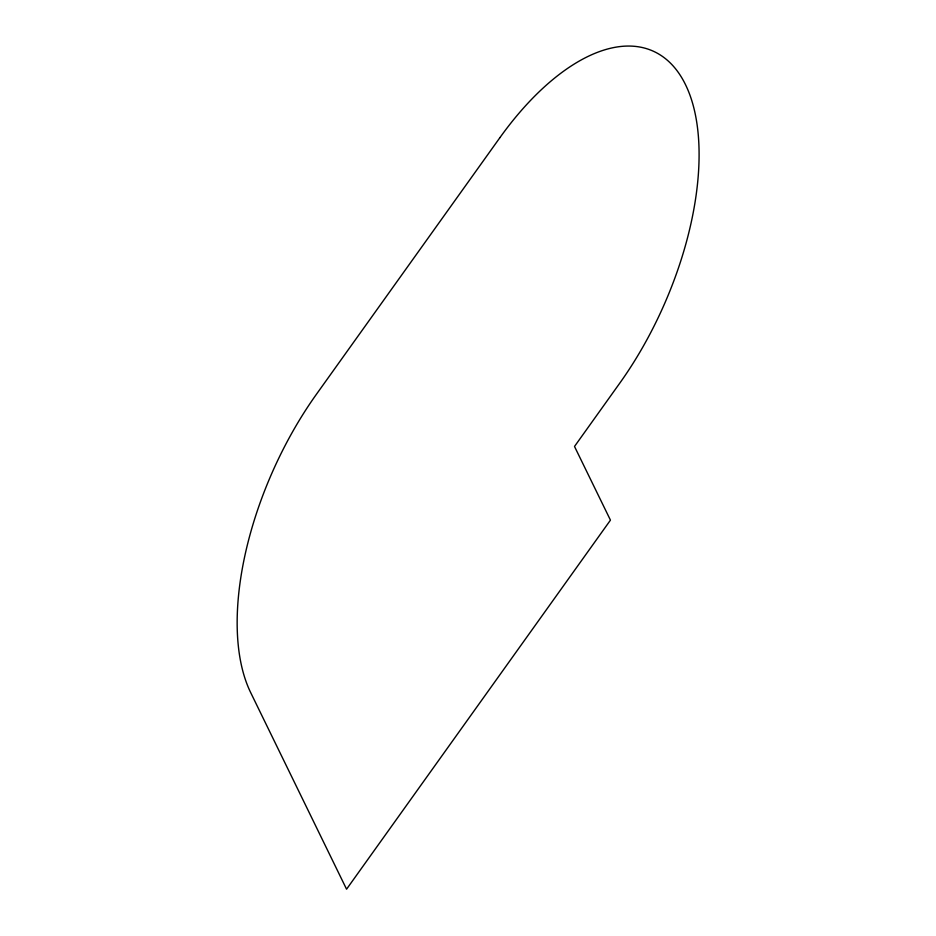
<?xml version="1.0" encoding="UTF-8"?>
<svg xmlns="http://www.w3.org/2000/svg" width="936" height="936" viewBox="0 0 936 936"><rect width="100%" height="100%" fill="white"/><g stroke="black" fill="none" stroke-linecap="round" stroke-linejoin="round"><path stroke-width="1.4" d="M499.953 137.592L316.497 394.185A229.156 113.268 -66 0 0 250.743 692.722L346.566 889.2L610.447 520.147L574.505 446.46L619.737 383.198A229.156 113.268 -66 0 0 685.503 84.649A229.156 113.268 -66 0 0 499.953 137.592"/></g></svg>
